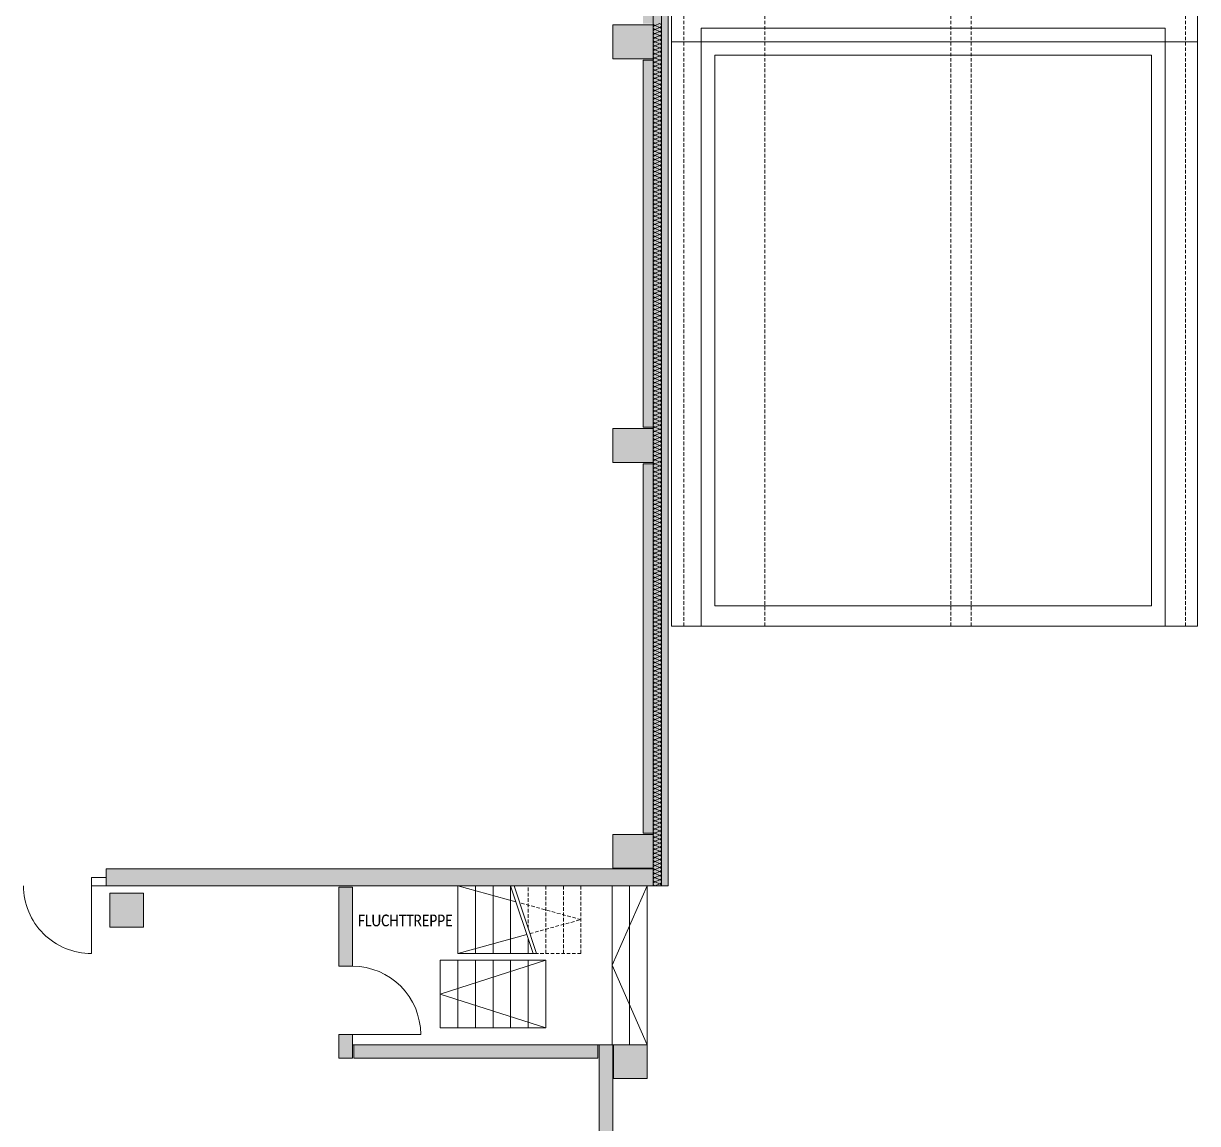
# Model space of a CAD drawing. Header units: inches. Extents: x -139469 to 69789, y -72919 to 35471.
# Drawn here: x 52036 to 69401, y -45984 to -29719 of the extents above; entities that cross this region are included whole.
import ezdxf

# ---------------------------------------------------------------- set-up
doc = ezdxf.new("R2010")
doc.units = ezdxf.units.IN
doc.header["$LTSCALE"] = 525
doc.header["$MEASUREMENT"] = 0
for name, pattern in [('AUSGEZOGEN', [0]), ('VERDECKT', [0.15, 0.1, -0.05]), ('Volllinie', [0])]:
    doc.linetypes.add(name, pattern=pattern)
doc.layers.add('Grundebene', color=7, linetype='Continuous')
doc.styles.add('CALIBRI', font='calibri.ttf', dxfattribs={"height": 0.2})

msp = doc.modelspace()

# ---------------------------------------------------------------- hatches: boundary and pattern name
at = {"layer": 'Grundebene', "true_color": 0x000000, "transparency": 33554687}
for points in [[(61571, 18221), (61571, -42469), (61351, -42469), (61351, -41689), (61351, -36229), (61351, -36209), (61351, -35709), (61351, -35689), (61351, -30259), (61351, -30239), (61351, -29739), (61351, -29719), (61351, -24289), (61351, -24269), (61351, -23769), (61351, -23749), (61351, -18319), (61351, -18299), (61351, -17799), (61351, -17779), (61351, -12349), (61351, -12329), (61351, -11829), (61351, -11809), (61351, -6379), (61351, -6359), (61351, -5859), (61351, -5839), (61351, -409), (61351, -389), (61351, 111), (61351, 131), (61351, 5561), (61351, 5581), (61351, 6081), (61351, 6101), (61351, 11531), (61351, 11551), (61351, 12051), (61351, 12071), (61351, 17601), (61351, 18221)], [(61201, -41689), (61201, -36229), (61351, -36229), (61351, -36209), (60751, -36209), (60751, -35709), (61351, -35709), (61351, -35689), (61201, -35689), (61201, -30259), (61351, -30259), (61351, -30239), (60751, -30239), (60751, -29739), (61351, -29739), (61351, -29719), (61201, -29719), (61201, -24289), (61351, -24289), (61351, -24269), (60751, -24269), (60751, -23769), (61351, -23769), (61351, -23749), (61201, -23749), (61201, -18319), (61351, -18319), (61351, -18299), (60751, -18299), (60751, -17799), (61351, -17799), (61351, -17779), (61201, -17779), (61201, -12349), (61351, -12349), (61351, -12329), (60751, -12329), (60751, -11829), (61351, -11829), (61351, -11809), (61201, -11809), (61201, -6379), (61351, -6379), (61351, -6359), (60751, -6359), (60751, -5859), (61351, -5859), (61351, -5839), (61201, -5839), (61201, -409), (61351, -409), (61351, -389), (60751, -389), (60751, 111), (61351, 111), (61351, 131), (61201, 131), (61201, 5561), (61351, 5561), (61351, 5581), (60751, 5581), (60751, 6081), (61351, 6081), (61351, 6101), (61201, 6101), (61201, 11531), (61351, 11531), (61351, 12071), (61201, 12071), (61201, 17601), (61351, 17601), (61351, 12071), (61351, 11531), (61351, 6101), (61351, 6081), (61351, 5581), (61351, 5561), (61351, 131), (61351, 111), (61351, -389), (61351, -409), (61351, -5839), (61351, -5859), (61351, -6359), (61351, -6379), (61351, -11809), (61351, -11829), (61351, -12329), (61351, -12349), (61351, -17779), (61351, -17799), (61351, -18299), (61351, -18319), (61351, -23749), (61351, -23769), (61351, -24269), (61351, -24289), (61351, -29719), (61351, -29739), (61351, -30239), (61351, -30259), (61351, -35689), (61351, -35709), (61351, -36209), (61351, -36229), (61351, -41689)], [(53261, -42219), (53261, -42469), (58461, -42469), (59291, -42469), (61311, -42469), (61351, -42469), (61351, -42219)]]:
    msp.add_hatch(color=18, dxfattribs=at).paths.add_polyline_path(points, flags=0)
h = msp.add_hatch(color=18, dxfattribs=at)
h.paths.add_polyline_path([(49211, -43079), (48711, -43079), (48711, -42579), (49211, -42579)], flags=0)
h.paths.add_polyline_path([(49261, -42469), (48561, -42469), (48561, -42219), (49261, -42219)], flags=0)
h.paths.add_polyline_path([(48541, -42219), (48541, -42469), (47811, -42469), (47811, -42219)], flags=0)
h.paths.add_polyline_path([(53311, -43079), (53311, -42579), (53811, -42579), (53811, -43079)], flags=0)
h.paths.add_polyline_path([(41811, -42219), (41811, -42469), (36061, -42469), (36061, -42219)], flags=0)
h.paths.add_polyline_path([(41761, -42579), (41761, -43079), (41261, -43079), (41261, -42579)], flags=0)
h.paths.add_polyline_path([(56701, -42489), (56701, -43659), (56901, -43659), (56901, -42489)], flags=0)
h.paths.add_polyline_path([(56901, -44669), (56701, -44669), (56701, -45019), (56901, -45019)], flags=0)
h.paths.add_polyline_path([(56921, -45019), (56921, -44819), (60531, -44819), (60551, -44819), (60751, -44819), (60761, -44819), (61261, -44819), (61261, -45319), (60761, -45319), (60761, -44819), (60751, -44819), (60551, -44819), (60531, -44819), (60531, -45019)], flags=0)
h.paths.add_polyline_path([(60751, -41709), (60751, -42209), (61351, -42209), (61351, -41709)], flags=0)
h.paths.add_polyline_path([(36301, -41509), (36301, -42209), (35801, -42209), (35801, -41509)], flags=0)
h.paths.add_polyline_path([(36041, -42219), (36041, -42469), (32801, -42469), (32801, -42219)], flags=0)
h.paths.add_polyline_path([(26801, -42219), (26801, -42469), (23561, -42469), (23561, -42219)], flags=0)
h.paths.add_polyline_path([(23801, -41509), (23801, -42209), (23301, -42209), (23301, -41509)], flags=0)
h.paths.add_polyline_path([(23541, -42219), (23541, -42469), (20301, -42469), (20301, -42219)], flags=0)
h = msp.add_hatch(color=18, dxfattribs=at)
h.paths.add_polyline_path([(60761, -50669), (61261, -50669), (61261, -50169), (60761, -50169)], flags=0)
h.paths.add_polyline_path([(60751, -44819), (60751, -52689), (60551, -52689), (60551, -44819)], flags=0)
h.paths.add_polyline_path([(60761, -45319), (61261, -45319), (61261, -44819), (60761, -44819)], flags=0)

# ---------------------------------------------------------------- linework, layer by layer
at = {"layer": 'Grundebene', "color": 18, "linetype": 'AUSGEZOGEN', "lineweight": 13, "true_color": 0x000000}
for p, q in [((61351, -42469), (61351, 18221)), ((61471, 18221), (61471, -42469)), ((61571, 18221), (61571, -42469)), ((61621, -38629), (61621, -9109)), ((69401, -38629), (69401, -9109)), ((61351, -29739), (60751, -29739)), ((60751, -29739), (60751, -30239)), ((61351, -30239), (61351, -29739)), ((61381, -29748), (61441, -29719)), ((61441, -29778), (61381, -29749)), ((61381, -29808), (61441, -29779)), ((61441, -29838), (61381, -29809)), ((61381, -29868), (61441, -29839)), ((68921, -29789), (62061, -29789)), ((62061, -29789), (62061, -38629)), ((68921, -38629), (68921, -29789)), ((61441, -29898), (61381, -29869)), ((61381, -29928), (61441, -29899)), ((61441, -29958), (61381, -29929)), ((61381, -29988), (61441, -29959)), ((61441, -30018), (61381, -29989)), ((61381, -30048), (61441, -30019)), ((61621, -29989), (69401, -29989)), ((61441, -30078), (61381, -30049)), ((61381, -30108), (61441, -30079)), ((61441, -30138), (61381, -30109)), ((61381, -30168), (61441, -30139)), ((61441, -30198), (61381, -30169)), ((61381, -30228), (61441, -30199)), ((68721, -30189), (62261, -30189)), ((62261, -30189), (62261, -38329)), ((68721, -38329), (68721, -30189)), ((60751, -30239), (61351, -30239)), ((61201, -35689), (61201, -30259)), ((61201, -30259), (61351, -30259)), ((61351, -30259), (61351, -35689)), ((61441, -30258), (61381, -30229)), ((61381, -30288), (61441, -30259)), ((61441, -30318), (61381, -30289)), ((61381, -30348), (61441, -30319)), ((61441, -30378), (61381, -30349)), ((61381, -30408), (61441, -30379)), ((61441, -30438), (61381, -30409)), ((61381, -30468), (61441, -30439)), ((61441, -30498), (61381, -30469)), ((61381, -30528), (61441, -30499)), ((61441, -30558), (61381, -30529)), ((61381, -30588), (61441, -30559)), ((61441, -30618), (61381, -30589)), ((61381, -30648), (61441, -30619)), ((61441, -30678), (61381, -30649)), ((61381, -30708), (61441, -30679)), ((61441, -30738), (61381, -30709)), ((61381, -30768), (61441, -30739)), ((61441, -30798), (61381, -30769)), ((61381, -30828), (61441, -30799)), ((61441, -30858), (61381, -30829)), ((61381, -30888), (61441, -30859)), ((61441, -30918), (61381, -30889)), ((61381, -30948), (61441, -30919)), ((61441, -30978), (61381, -30949)), ((61381, -31008), (61441, -30979)), ((61441, -31038), (61381, -31009)), ((61381, -31068), (61441, -31039)), ((61441, -31098), (61381, -31069)), ((61381, -31128), (61441, -31099)), ((61441, -31158), (61381, -31129)), ((61381, -31188), (61441, -31159)), ((61441, -31218), (61381, -31189)), ((61381, -31248), (61441, -31219)), ((61441, -31278), (61381, -31249)), ((61381, -31308), (61441, -31279)), ((61441, -31338), (61381, -31309)), ((61381, -31368), (61441, -31339)), ((61441, -31398), (61381, -31369)), ((61381, -31428), (61441, -31399)), ((61441, -31458), (61381, -31429)), ((61381, -31488), (61441, -31459)), ((61441, -31518), (61381, -31489)), ((61381, -31548), (61441, -31519)), ((61441, -31578), (61381, -31549)), ((61381, -31608), (61441, -31579)), ((61441, -31638), (61381, -31609)), ((61381, -31668), (61441, -31639)), ((61441, -31698), (61381, -31669)), ((61381, -31728), (61441, -31699)), ((61441, -31758), (61381, -31729)), ((61381, -31788), (61441, -31759)), ((61441, -31818), (61381, -31789)), ((61381, -31848), (61441, -31819)), ((61441, -31878), (61381, -31849)), ((61381, -31908), (61441, -31879)), ((61441, -31938), (61381, -31909)), ((61381, -31968), (61441, -31939)), ((61441, -31998), (61381, -31969)), ((61381, -32028), (61441, -31999)), ((61441, -32058), (61381, -32029)), ((61381, -32088), (61441, -32059)), ((61441, -32118), (61381, -32089)), ((61381, -32148), (61441, -32119)), ((61441, -32178), (61381, -32149)), ((61381, -32208), (61441, -32179)), ((61441, -32238), (61381, -32209)), ((61381, -32268), (61441, -32239)), ((61441, -32298), (61381, -32269)), ((61381, -32328), (61441, -32299)), ((61441, -32358), (61381, -32329)), ((61381, -32388), (61441, -32359)), ((61441, -32418), (61381, -32389)), ((61381, -32448), (61441, -32419)), ((61441, -32478), (61381, -32449)), ((61381, -32508), (61441, -32479)), ((61441, -32538), (61381, -32509)), ((61381, -32568), (61441, -32539)), ((61441, -32598), (61381, -32569)), ((61381, -32628), (61441, -32599)), ((61441, -32658), (61381, -32629)), ((61381, -32688), (61441, -32659)), ((61441, -32718), (61381, -32689)), ((61381, -32748), (61441, -32719)), ((61441, -32778), (61381, -32749)), ((61381, -32808), (61441, -32779)), ((61441, -32838), (61381, -32809)), ((61381, -32868), (61441, -32839)), ((61441, -32898), (61381, -32869)), ((61381, -32928), (61441, -32899)), ((61441, -32958), (61381, -32929)), ((61381, -32988), (61441, -32959)), ((61441, -33018), (61381, -32989)), ((61381, -33048), (61441, -33019)), ((61441, -33078), (61381, -33049)), ((61381, -33108), (61441, -33079)), ((61441, -33138), (61381, -33109)), ((61381, -33168), (61441, -33139)), ((61441, -33198), (61381, -33169)), ((61381, -33228), (61441, -33199)), ((61441, -33258), (61381, -33229)), ((61381, -33288), (61441, -33259)), ((61441, -33318), (61381, -33289)), ((61381, -33348), (61441, -33319)), ((61441, -33378), (61381, -33349)), ((61381, -33408), (61441, -33379)), ((61441, -33438), (61381, -33409)), ((61381, -33468), (61441, -33439)), ((61441, -33498), (61381, -33469)), ((61381, -33528), (61441, -33499)), ((61441, -33558), (61381, -33529)), ((61381, -33588), (61441, -33559)), ((61441, -33618), (61381, -33589)), ((61381, -33648), (61441, -33619)), ((61441, -33678), (61381, -33649)), ((61381, -33708), (61441, -33679)), ((61441, -33738), (61381, -33709)), ((61381, -33768), (61441, -33739)), ((61441, -33798), (61381, -33769)), ((61381, -33828), (61441, -33799)), ((61441, -33858), (61381, -33829)), ((61381, -33888), (61441, -33859)), ((61441, -33918), (61381, -33889)), ((61381, -33948), (61441, -33919)), ((61441, -33978), (61381, -33949)), ((61381, -34008), (61441, -33979)), ((61441, -34038), (61381, -34009)), ((61381, -34068), (61441, -34039)), ((61441, -34098), (61381, -34069)), ((61381, -34128), (61441, -34099)), ((61441, -34158), (61381, -34129)), ((61381, -34188), (61441, -34159)), ((61441, -34218), (61381, -34189)), ((61381, -34248), (61441, -34219)), ((61441, -34278), (61381, -34249)), ((61381, -34308), (61441, -34279)), ((61441, -34338), (61381, -34309)), ((61381, -34368), (61441, -34339)), ((61441, -34398), (61381, -34369)), ((61381, -34428), (61441, -34399)), ((61441, -34458), (61381, -34429)), ((61381, -34488), (61441, -34459)), ((61441, -34518), (61381, -34489)), ((61381, -34548), (61441, -34519)), ((61441, -34578), (61381, -34549)), ((61381, -34608), (61441, -34579)), ((61441, -34638), (61381, -34609)), ((61381, -34668), (61441, -34639)), ((61441, -34698), (61381, -34669)), ((61381, -34728), (61441, -34699)), ((61441, -34758), (61381, -34729)), ((61381, -34788), (61441, -34759)), ((61441, -34818), (61381, -34789)), ((61381, -34848), (61441, -34819)), ((61441, -34878), (61381, -34849)), ((61381, -34908), (61441, -34879)), ((61441, -34938), (61381, -34909)), ((61381, -34968), (61441, -34939)), ((61441, -34998), (61381, -34969)), ((61381, -35028), (61441, -34999)), ((61441, -35058), (61381, -35029)), ((61381, -35088), (61441, -35059)), ((61441, -35118), (61381, -35089)), ((61381, -35148), (61441, -35119)), ((61441, -35178), (61381, -35149)), ((61381, -35208), (61441, -35179)), ((61441, -35238), (61381, -35209)), ((61381, -35268), (61441, -35239)), ((61441, -35298), (61381, -35269)), ((61381, -35328), (61441, -35299)), ((61441, -35358), (61381, -35329)), ((61381, -35388), (61441, -35359)), ((61441, -35418), (61381, -35389)), ((61381, -35448), (61441, -35419)), ((61441, -35478), (61381, -35449)), ((61381, -35508), (61441, -35479)), ((61441, -35538), (61381, -35509)), ((61381, -35568), (61441, -35539)), ((61441, -35598), (61381, -35569)), ((61351, -35709), (60751, -35709)), ((60751, -35709), (60751, -36209)), ((61351, -35689), (61201, -35689)), ((61351, -36209), (61351, -35709)), ((61381, -35628), (61441, -35599)), ((61441, -35658), (61381, -35629)), ((61381, -35688), (61441, -35659)), ((61441, -35718), (61381, -35689)), ((61381, -35748), (61441, -35719)), ((61441, -35778), (61381, -35749)), ((61381, -35808), (61441, -35779)), ((61441, -35838), (61381, -35809)), ((61381, -35868), (61441, -35839)), ((61441, -35898), (61381, -35869)), ((61381, -35928), (61441, -35899)), ((61441, -35958), (61381, -35929)), ((61381, -35988), (61441, -35959)), ((61441, -36018), (61381, -35989)), ((61381, -36048), (61441, -36019)), ((61441, -36078), (61381, -36049)), ((61381, -36108), (61441, -36079)), ((61441, -36138), (61381, -36109)), ((60751, -36209), (61351, -36209)), ((61201, -41689), (61201, -36229)), ((61201, -36229), (61351, -36229)), ((61351, -36229), (61351, -41689)), ((61381, -36168), (61441, -36139)), ((61441, -36198), (61381, -36169)), ((61381, -36228), (61441, -36199)), ((61441, -36258), (61381, -36229)), ((61381, -36288), (61441, -36259)), ((61441, -36318), (61381, -36289)), ((61381, -36348), (61441, -36319)), ((61441, -36378), (61381, -36349)), ((61381, -36408), (61441, -36379)), ((61441, -36438), (61381, -36409)), ((61381, -36468), (61441, -36439)), ((61441, -36498), (61381, -36469)), ((61381, -36528), (61441, -36499)), ((61441, -36558), (61381, -36529)), ((61381, -36588), (61441, -36559)), ((61441, -36618), (61381, -36589)), ((61381, -36648), (61441, -36619)), ((61441, -36678), (61381, -36649)), ((61381, -36708), (61441, -36679)), ((61441, -36738), (61381, -36709)), ((61381, -36768), (61441, -36739)), ((61441, -36798), (61381, -36769)), ((61381, -36828), (61441, -36799)), ((61441, -36858), (61381, -36829)), ((61381, -36888), (61441, -36859)), ((61441, -36918), (61381, -36889)), ((61381, -36948), (61441, -36919)), ((61441, -36978), (61381, -36949)), ((61381, -37008), (61441, -36979)), ((61441, -37038), (61381, -37009)), ((61381, -37068), (61441, -37039)), ((61441, -37098), (61381, -37069)), ((61381, -37128), (61441, -37099)), ((61441, -37158), (61381, -37129)), ((61381, -37188), (61441, -37159)), ((61441, -37218), (61381, -37189)), ((61381, -37248), (61441, -37219)), ((61441, -37278), (61381, -37249)), ((61381, -37308), (61441, -37279)), ((61441, -37338), (61381, -37309)), ((61381, -37368), (61441, -37339)), ((61441, -37398), (61381, -37369)), ((61381, -37428), (61441, -37399)), ((61441, -37458), (61381, -37429)), ((61381, -37488), (61441, -37459)), ((61441, -37518), (61381, -37489)), ((61381, -37548), (61441, -37519)), ((61441, -37578), (61381, -37549)), ((61381, -37608), (61441, -37579)), ((61441, -37638), (61381, -37609)), ((61381, -37668), (61441, -37639)), ((61441, -37698), (61381, -37669)), ((61381, -37728), (61441, -37699)), ((61441, -37758), (61381, -37729)), ((61381, -37788), (61441, -37759)), ((61441, -37818), (61381, -37789)), ((61381, -37848), (61441, -37819)), ((61441, -37878), (61381, -37849)), ((61381, -37908), (61441, -37879)), ((61441, -37938), (61381, -37909)), ((61381, -37968), (61441, -37939)), ((61441, -37998), (61381, -37969)), ((61381, -38028), (61441, -37999)), ((61441, -38058), (61381, -38029)), ((61381, -38088), (61441, -38059)), ((61441, -38118), (61381, -38089)), ((61381, -38148), (61441, -38119)), ((61441, -38178), (61381, -38149)), ((61381, -38208), (61441, -38179)), ((61441, -38238), (61381, -38209)), ((61381, -38268), (61441, -38239)), ((61441, -38298), (61381, -38269)), ((61381, -38328), (61441, -38299)), ((61441, -38358), (61381, -38329)), ((61381, -38388), (61441, -38359)), ((62261, -38329), (68721, -38329)), ((61441, -38418), (61381, -38389)), ((61381, -38448), (61441, -38419)), ((61441, -38478), (61381, -38449)), ((61381, -38508), (61441, -38479)), ((61441, -38538), (61381, -38509)), ((61381, -38568), (61441, -38539)), ((61441, -38598), (61381, -38569)), ((61381, -38628), (61441, -38599)), ((61441, -38658), (61381, -38629)), ((61381, -38688), (61441, -38659)), ((61441, -38718), (61381, -38689)), ((61381, -38748), (61441, -38719)), ((69401, -38629), (61621, -38629)), ((62061, -38629), (68921, -38629)), ((61441, -38778), (61381, -38749)), ((61381, -38808), (61441, -38779)), ((61441, -38838), (61381, -38809)), ((61381, -38868), (61441, -38839)), ((61441, -38898), (61381, -38869)), ((61381, -38928), (61441, -38899)), ((61441, -38958), (61381, -38929)), ((61381, -38988), (61441, -38959)), ((61441, -39018), (61381, -38989)), ((61381, -39048), (61441, -39019)), ((61441, -39078), (61381, -39049)), ((61381, -39108), (61441, -39079)), ((61441, -39138), (61381, -39109)), ((61381, -39168), (61441, -39139)), ((61441, -39198), (61381, -39169)), ((61381, -39228), (61441, -39199)), ((61441, -39258), (61381, -39229)), ((61381, -39288), (61441, -39259)), ((61441, -39318), (61381, -39289)), ((61381, -39348), (61441, -39319)), ((61441, -39378), (61381, -39349)), ((61381, -39408), (61441, -39379)), ((61441, -39438), (61381, -39409)), ((61381, -39468), (61441, -39439)), ((61441, -39498), (61381, -39469)), ((61381, -39528), (61441, -39499)), ((61441, -39558), (61381, -39529)), ((61381, -39588), (61441, -39559)), ((61441, -39618), (61381, -39589)), ((61381, -39648), (61441, -39619)), ((61441, -39678), (61381, -39649)), ((61381, -39708), (61441, -39679)), ((61441, -39738), (61381, -39709)), ((61381, -39768), (61441, -39739)), ((61441, -39798), (61381, -39769)), ((61381, -39828), (61441, -39799)), ((61441, -39858), (61381, -39829)), ((61381, -39888), (61441, -39859)), ((61441, -39918), (61381, -39889)), ((61381, -39948), (61441, -39919)), ((61441, -39978), (61381, -39949)), ((61381, -40008), (61441, -39979)), ((61441, -40038), (61381, -40009)), ((61381, -40068), (61441, -40039)), ((61441, -40098), (61381, -40069)), ((61381, -40128), (61441, -40099)), ((61441, -40158), (61381, -40129)), ((61381, -40188), (61441, -40159)), ((61441, -40218), (61381, -40189)), ((61381, -40248), (61441, -40219)), ((61441, -40278), (61381, -40249)), ((61381, -40308), (61441, -40279)), ((61441, -40338), (61381, -40309)), ((61381, -40368), (61441, -40339)), ((61441, -40398), (61381, -40369)), ((61381, -40428), (61441, -40399)), ((61441, -40458), (61381, -40429)), ((61381, -40488), (61441, -40459)), ((61441, -40518), (61381, -40489)), ((61381, -40548), (61441, -40519)), ((61441, -40578), (61381, -40549)), ((61381, -40608), (61441, -40579)), ((61441, -40638), (61381, -40609)), ((61381, -40668), (61441, -40639)), ((61441, -40698), (61381, -40669)), ((61381, -40728), (61441, -40699)), ((61441, -40758), (61381, -40729)), ((61381, -40788), (61441, -40759)), ((61441, -40818), (61381, -40789)), ((61381, -40848), (61441, -40819)), ((61441, -40878), (61381, -40849)), ((61381, -40908), (61441, -40879)), ((61441, -40938), (61381, -40909)), ((61381, -40968), (61441, -40939)), ((61441, -40998), (61381, -40969)), ((61381, -41028), (61441, -40999)), ((61441, -41058), (61381, -41029)), ((61381, -41088), (61441, -41059)), ((61441, -41118), (61381, -41089)), ((61381, -41148), (61441, -41119)), ((61441, -41178), (61381, -41149)), ((61381, -41208), (61441, -41179)), ((61441, -41238), (61381, -41209)), ((61381, -41268), (61441, -41239)), ((61441, -41298), (61381, -41269)), ((61381, -41328), (61441, -41299)), ((61441, -41358), (61381, -41329)), ((61381, -41388), (61441, -41359)), ((61441, -41418), (61381, -41389)), ((61381, -41448), (61441, -41419)), ((61441, -41478), (61381, -41449)), ((61381, -41508), (61441, -41479)), ((61441, -41538), (61381, -41509)), ((61381, -41568), (61441, -41539)), ((61441, -41598), (61381, -41569)), ((61381, -41628), (61441, -41599)), ((61441, -41658), (61381, -41629)), ((61381, -41688), (61441, -41659)), ((61351, -41709), (60751, -41709)), ((60751, -41709), (60751, -42209)), ((61351, -41689), (61201, -41689)), ((61351, -42209), (61351, -41709)), ((61441, -41718), (61381, -41689)), ((61381, -41748), (61441, -41719)), ((61441, -41778), (61381, -41749)), ((61381, -41808), (61441, -41779)), ((61441, -41838), (61381, -41809)), ((61381, -41868), (61441, -41839)), ((61441, -41898), (61381, -41869)), ((61381, -41928), (61441, -41899)), ((61441, -41958), (61381, -41929)), ((61381, -41988), (61441, -41959)), ((61441, -42018), (61381, -41989)), ((61381, -42048), (61441, -42019)), ((61441, -42078), (61381, -42049)), ((61381, -42108), (61441, -42079)), ((61441, -42138), (61381, -42109)), ((61381, -42168), (61441, -42139)), ((61441, -42198), (61381, -42169)), ((53040, -42344), (53261, -42344)), ((53261, -42219), (53261, -42469)), ((53261, -42219), (61351, -42219)), ((60751, -42209), (61351, -42209)), ((61351, -42219), (61351, -42469)), ((61381, -42228), (61441, -42199)), ((61441, -42258), (61381, -42229)), ((61381, -42288), (61441, -42259)), ((61441, -42318), (61381, -42289)), ((61381, -42348), (61441, -42319)), ((61441, -42378), (61381, -42349)), ((53040, -42469), (53261, -42469)), ((53040, -42469), (53040, -43469)), ((61351, -42469), (53261, -42469)), ((56901, -42489), (56701, -42489)), ((56701, -42489), (56701, -43659)), ((56901, -42489), (56901, -43659)), ((58461, -43469), (58461, -42469)), ((59319, -42704), (58461, -42469)), ((59291, -42469), (58461, -42469)), ((58721, -43469), (58721, -42469)), ((58981, -43469), (58981, -42469)), ((59241, -42469), (59573, -43469)), ((59241, -43469), (59241, -42469)), ((59291, -42469), (59623, -43469)), ((60741, -44819), (60741, -42469)), ((60741, -43644), (61261, -42469)), ((61001, -44819), (61001, -42469)), ((61261, -44819), (61261, -42469)), ((61571, -42469), (61351, -42469)), ((61381, -42408), (61441, -42379)), ((61441, -42438), (61381, -42409)), ((61381, -42468), (61441, -42439)), ((53311, -43079), (53311, -42579)), ((53311, -42579), (53811, -42579)), ((53811, -42579), (53811, -43079)), ((53811, -43079), (53311, -43079)), ((58461, -43469), (59480, -43188)), ((59501, -43469), (59501, -43250)), ((58201, -44569), (58201, -43569)), ((59761, -43569), (58201, -43569)), ((58201, -44069), (59761, -43569)), ((59623, -43469), (58461, -43469)), ((58461, -44569), (58461, -43569)), ((58721, -44569), (58721, -43569)), ((58981, -44569), (58981, -43569)), ((59241, -44569), (59241, -43569)), ((59501, -44569), (59501, -43569)), ((59761, -44569), (59761, -43569)), ((56901, -43659), (56701, -43659)), ((60741, -43644), (61261, -44819)), ((59761, -44569), (58201, -44069)), ((59761, -44569), (58201, -44569)), ((56901, -44669), (56701, -44669)), ((56701, -44669), (56701, -45019)), ((56901, -44669), (56901, -45019)), ((56901, -44669), (57911, -44669)), ((56921, -45019), (56921, -44819)), ((56921, -44819), (60531, -44819)), ((60531, -44819), (60531, -45019)), ((60551, -44819), (60751, -44819)), ((60551, -52689), (60551, -44819)), ((60751, -44819), (60751, -52689)), ((61261, -44819), (60761, -44819)), ((60761, -44819), (60761, -45319)), ((61261, -45319), (61261, -44819)), ((56901, -45019), (56701, -45019)), ((60531, -45019), (56921, -45019)), ((60761, -45319), (61261, -45319))]:
    msp.add_line(p, q, dxfattribs=at)
at = {"layer": 'Grundebene', "color": 18, "linetype": 'VERDECKT', "lineweight": 13, "true_color": 0x000000}
for p, q in [((61801, -38629), (61801, -9109)), ((63001, -38629), (63001, -9109)), ((65751, -38629), (65751, -9109)), ((66051, -38629), (66051, -9109)), ((69221, -38629), (69221, -9109)), ((61311, -42469), (59291, -42469)), ((59501, -43100), (59501, -42469)), ((59761, -43469), (59761, -42469)), ((60021, -43469), (60021, -42469)), ((60281, -43469), (60281, -42469)), ((60281, -42969), (59374, -42720)), ((59526, -43176), (60281, -42969)), ((60281, -43469), (59623, -43469)), ((59761, -44569), (58201, -44569)), ((61261, -44819), (56911, -44819))]:
    msp.add_line(p, q, dxfattribs=at)
at = {"layer": 'Grundebene', "color": 18, "linetype": 'Volllinie', "lineweight": 9, "true_color": 0x000000}
msp.add_line((53040, -42469), (53040, -42344), dxfattribs=at)
at = {"layer": 'Grundebene', "color": 18, "linetype": 'AUSGEZOGEN', "lineweight": 13, "true_color": 0x000000}
for centre, radius, start, end in [((61381, -29719), 29.4, 180, 270), ((61381, -29779), 29.4, 90, 180), ((61381, -29779), 29.4, 180, 270), ((61381, -29839), 29.4, 90, 180), ((61381, -29839), 29.4, 180, 270), ((61441, -29749), 29.4, 270, 90), ((61441, -29809), 29.4, 270, 90), ((61441, -29869), 29.4, 270, 90), ((61381, -29899), 29.4, 90, 180), ((61381, -29899), 29.4, 180, 270), ((61381, -29959), 29.4, 90, 180), ((61381, -29959), 29.4, 180, 270), ((61381, -30019), 29.4, 90, 180), ((61381, -30019), 29.4, 180, 270), ((61441, -29929), 29.4, 270, 90), ((61441, -29989), 29.4, 270, 90), ((61441, -30049), 29.4, 270, 90), ((61381, -30079), 29.4, 90, 180), ((61381, -30079), 29.4, 180, 270), ((61381, -30139), 29.4, 90, 180), ((61381, -30139), 29.4, 180, 270), ((61381, -30199), 29.4, 90, 180), ((61381, -30199), 29.4, 180, 270), ((61441, -30109), 29.4, 270, 90), ((61441, -30169), 29.4, 270, 90), ((61441, -30229), 29.4, 270, 90), ((61381, -30259), 29.4, 90, 180), ((61381, -30259), 29.4, 180, 270), ((61381, -30319), 29.4, 90, 180), ((61381, -30319), 29.4, 180, 270), ((61381, -30379), 29.4, 90, 180), ((61381, -30379), 29.4, 180, 270), ((61441, -30289), 29.4, 270, 90), ((61441, -30349), 29.4, 270, 90), ((61441, -30409), 29.4, 270, 90), ((61381, -30439), 29.4, 90, 180), ((61381, -30439), 29.4, 180, 270), ((61381, -30499), 29.4, 90, 180), ((61381, -30499), 29.4, 180, 270), ((61381, -30559), 29.4, 90, 180), ((61381, -30559), 29.4, 180, 270), ((61441, -30469), 29.4, 270, 90), ((61441, -30529), 29.4, 270, 90), ((61441, -30589), 29.4, 270, 90), ((61381, -30619), 29.4, 90, 180), ((61381, -30619), 29.4, 180, 270), ((61381, -30679), 29.4, 90, 180), ((61381, -30679), 29.4, 180, 270), ((61381, -30739), 29.4, 90, 180), ((61441, -30649), 29.4, 270, 90), ((61441, -30709), 29.4, 270, 90), ((61381, -30739), 29.4, 180, 270), ((61381, -30799), 29.4, 90, 180), ((61381, -30799), 29.4, 180, 270), ((61381, -30859), 29.4, 90, 180), ((61381, -30859), 29.4, 180, 270), ((61381, -30919), 29.4, 90, 180), ((61441, -30769), 29.4, 270, 90), ((61441, -30829), 29.4, 270, 90), ((61441, -30889), 29.4, 270, 90), ((61381, -30919), 29.4, 180, 270), ((61381, -30979), 29.4, 90, 180), ((61381, -30979), 29.4, 180, 270), ((61381, -31039), 29.4, 90, 180), ((61381, -31039), 29.4, 180, 270), ((61381, -31099), 29.4, 90, 180), ((61441, -30949), 29.4, 270, 90), ((61441, -31009), 29.4, 270, 90), ((61441, -31069), 29.4, 270, 90), ((61381, -31099), 29.4, 180, 270), ((61381, -31159), 29.4, 90, 180), ((61381, -31159), 29.4, 180, 270), ((61381, -31219), 29.4, 90, 180), ((61381, -31219), 29.4, 180, 270), ((61381, -31279), 29.4, 90, 180), ((61441, -31129), 29.4, 270, 90), ((61441, -31189), 29.4, 270, 90), ((61441, -31249), 29.4, 270, 90), ((61381, -31279), 29.4, 180, 270), ((61381, -31339), 29.4, 90, 180), ((61381, -31339), 29.4, 180, 270), ((61381, -31399), 29.4, 90, 180), ((61381, -31399), 29.4, 180, 270), ((61381, -31459), 29.4, 90, 180), ((61441, -31309), 29.4, 270, 90), ((61441, -31369), 29.4, 270, 90), ((61441, -31429), 29.4, 270, 90), ((61381, -31459), 29.4, 180, 270), ((61381, -31519), 29.4, 90, 180), ((61381, -31519), 29.4, 180, 270), ((61381, -31579), 29.4, 90, 180), ((61381, -31579), 29.4, 180, 270), ((61441, -31489), 29.4, 270, 90), ((61441, -31549), 29.4, 270, 90), ((61441, -31609), 29.4, 270, 90), ((61381, -31639), 29.4, 90, 180), ((61381, -31639), 29.4, 180, 270), ((61381, -31699), 29.4, 90, 180), ((61381, -31699), 29.4, 180, 270), ((61381, -31759), 29.4, 90, 180), ((61381, -31759), 29.4, 180, 270), ((61441, -31669), 29.4, 270, 90), ((61441, -31729), 29.4, 270, 90), ((61441, -31789), 29.4, 270, 90), ((61381, -31819), 29.4, 90, 180), ((61381, -31819), 29.4, 180, 270), ((61381, -31879), 29.4, 90, 180), ((61381, -31879), 29.4, 180, 270), ((61381, -31939), 29.4, 90, 180), ((61381, -31939), 29.4, 180, 270), ((61441, -31849), 29.4, 270, 90), ((61441, -31909), 29.4, 270, 90), ((61441, -31969), 29.4, 270, 90), ((61381, -31999), 29.4, 90, 180), ((61381, -31999), 29.4, 180, 270), ((61381, -32059), 29.4, 90, 180), ((61381, -32059), 29.4, 180, 270), ((61381, -32119), 29.4, 90, 180), ((61381, -32119), 29.4, 180, 270), ((61441, -32029), 29.4, 270, 90), ((61441, -32089), 29.4, 270, 90), ((61441, -32149), 29.4, 270, 90), ((61381, -32179), 29.4, 90, 180), ((61381, -32179), 29.4, 180, 270), ((61381, -32239), 29.4, 90, 180), ((61381, -32239), 29.4, 180, 270), ((61381, -32299), 29.4, 90, 180), ((61381, -32299), 29.4, 180, 270), ((61441, -32209), 29.4, 270, 90), ((61441, -32269), 29.4, 270, 90), ((61381, -32359), 29.4, 90, 180), ((61381, -32359), 29.4, 180, 270), ((61381, -32419), 29.4, 90, 180), ((61381, -32419), 29.4, 180, 270), ((61381, -32479), 29.4, 90, 180), ((61441, -32329), 29.4, 270, 90), ((61441, -32389), 29.4, 270, 90), ((61441, -32449), 29.4, 270, 90), ((61381, -32479), 29.4, 180, 270), ((61381, -32539), 29.4, 90, 180), ((61381, -32539), 29.4, 180, 270), ((61381, -32599), 29.4, 90, 180), ((61381, -32599), 29.4, 180, 270), ((61381, -32659), 29.4, 90, 180), ((61441, -32509), 29.4, 270, 90), ((61441, -32569), 29.4, 270, 90), ((61441, -32629), 29.4, 270, 90), ((61381, -32659), 29.4, 180, 270), ((61381, -32719), 29.4, 90, 180), ((61381, -32719), 29.4, 180, 270), ((61381, -32779), 29.4, 90, 180), ((61381, -32779), 29.4, 180, 270), ((61381, -32839), 29.4, 90, 180), ((61441, -32689), 29.4, 270, 90), ((61441, -32749), 29.4, 270, 90), ((61441, -32809), 29.4, 270, 90), ((61381, -32839), 29.4, 180, 270), ((61381, -32899), 29.4, 90, 180), ((61381, -32899), 29.4, 180, 270), ((61381, -32959), 29.4, 90, 180), ((61381, -32959), 29.4, 180, 270), ((61381, -33019), 29.4, 90, 180), ((61441, -32869), 29.4, 270, 90), ((61441, -32929), 29.4, 270, 90), ((61441, -32989), 29.4, 270, 90), ((61381, -33019), 29.4, 180, 270), ((61381, -33079), 29.4, 90, 180), ((61381, -33079), 29.4, 180, 270), ((61381, -33139), 29.4, 90, 180), ((61381, -33139), 29.4, 180, 270), ((61441, -33049), 29.4, 270, 90), ((61441, -33109), 29.4, 270, 90), ((61441, -33169), 29.4, 270, 90), ((61381, -33199), 29.4, 90, 180), ((61381, -33199), 29.4, 180, 270), ((61381, -33259), 29.4, 90, 180), ((61381, -33259), 29.4, 180, 270), ((61381, -33319), 29.4, 90, 180), ((61381, -33319), 29.4, 180, 270), ((61441, -33229), 29.4, 270, 90), ((61441, -33289), 29.4, 270, 90), ((61441, -33349), 29.4, 270, 90), ((61381, -33379), 29.4, 90, 180), ((61381, -33379), 29.4, 180, 270), ((61381, -33439), 29.4, 90, 180), ((61381, -33439), 29.4, 180, 270), ((61381, -33499), 29.4, 90, 180), ((61381, -33499), 29.4, 180, 270), ((61441, -33409), 29.4, 270, 90), ((61441, -33469), 29.4, 270, 90), ((61441, -33529), 29.4, 270, 90), ((61381, -33559), 29.4, 90, 180), ((61381, -33559), 29.4, 180, 270), ((61381, -33619), 29.4, 90, 180), ((61381, -33619), 29.4, 180, 270), ((61381, -33679), 29.4, 90, 180), ((61381, -33679), 29.4, 180, 270), ((61441, -33589), 29.4, 270, 90), ((61441, -33649), 29.4, 270, 90), ((61441, -33709), 29.4, 270, 90), ((61381, -33739), 29.4, 90, 180), ((61381, -33739), 29.4, 180, 270), ((61381, -33799), 29.4, 90, 180), ((61381, -33799), 29.4, 180, 270), ((61381, -33859), 29.4, 90, 180), ((61381, -33859), 29.4, 180, 270), ((61441, -33769), 29.4, 270, 90), ((61441, -33829), 29.4, 270, 90), ((61441, -33889), 29.4, 270, 90), ((61381, -33919), 29.4, 90, 180), ((61381, -33919), 29.4, 180, 270), ((61381, -33979), 29.4, 90, 180), ((61381, -33979), 29.4, 180, 270), ((61381, -34039), 29.4, 90, 180), ((61441, -33949), 29.4, 270, 90), ((61441, -34009), 29.4, 270, 90), ((61381, -34039), 29.4, 180, 270), ((61381, -34099), 29.4, 90, 180), ((61381, -34099), 29.4, 180, 270), ((61381, -34159), 29.4, 90, 180), ((61381, -34159), 29.4, 180, 270), ((61381, -34219), 29.4, 90, 180), ((61441, -34069), 29.4, 270, 90), ((61441, -34129), 29.4, 270, 90), ((61441, -34189), 29.4, 270, 90), ((61381, -34219), 29.4, 180, 270), ((61381, -34279), 29.4, 90, 180), ((61381, -34279), 29.4, 180, 270), ((61381, -34339), 29.4, 90, 180), ((61381, -34339), 29.4, 180, 270), ((61381, -34399), 29.4, 90, 180), ((61441, -34249), 29.4, 270, 90), ((61441, -34309), 29.4, 270, 90), ((61441, -34369), 29.4, 270, 90), ((61381, -34399), 29.4, 180, 270), ((61381, -34459), 29.4, 90, 180), ((61381, -34459), 29.4, 180, 270), ((61381, -34519), 29.4, 90, 180), ((61381, -34519), 29.4, 180, 270), ((61381, -34579), 29.4, 90, 180), ((61441, -34429), 29.4, 270, 90), ((61441, -34489), 29.4, 270, 90), ((61441, -34549), 29.4, 270, 90), ((61381, -34579), 29.4, 180, 270), ((61381, -34639), 29.4, 90, 180), ((61381, -34639), 29.4, 180, 270), ((61381, -34699), 29.4, 90, 180), ((61381, -34699), 29.4, 180, 270), ((61381, -34759), 29.4, 90, 180), ((61441, -34609), 29.4, 270, 90), ((61441, -34669), 29.4, 270, 90), ((61441, -34729), 29.4, 270, 90), ((61381, -34759), 29.4, 180, 270), ((61381, -34819), 29.4, 90, 180), ((61381, -34819), 29.4, 180, 270), ((61381, -34879), 29.4, 90, 180), ((61381, -34879), 29.4, 180, 270), ((61441, -34789), 29.4, 270, 90), ((61441, -34849), 29.4, 270, 90), ((61441, -34909), 29.4, 270, 90), ((61381, -34939), 29.4, 90, 180), ((61381, -34939), 29.4, 180, 270), ((61381, -34999), 29.4, 90, 180), ((61381, -34999), 29.4, 180, 270), ((61381, -35059), 29.4, 90, 180), ((61381, -35059), 29.4, 180, 270), ((61441, -34969), 29.4, 270, 90), ((61441, -35029), 29.4, 270, 90), ((61441, -35089), 29.4, 270, 90), ((61381, -35119), 29.4, 90, 180), ((61381, -35119), 29.4, 180, 270), ((61381, -35179), 29.4, 90, 180), ((61381, -35179), 29.4, 180, 270), ((61381, -35239), 29.4, 90, 180), ((61381, -35239), 29.4, 180, 270), ((61441, -35149), 29.4, 270, 90), ((61441, -35209), 29.4, 270, 90), ((61441, -35269), 29.4, 270, 90), ((61381, -35299), 29.4, 90, 180), ((61381, -35299), 29.4, 180, 270), ((61381, -35359), 29.4, 90, 180), ((61381, -35359), 29.4, 180, 270), ((61381, -35419), 29.4, 90, 180), ((61381, -35419), 29.4, 180, 270), ((61441, -35329), 29.4, 270, 90), ((61441, -35389), 29.4, 270, 90), ((61441, -35449), 29.4, 270, 90), ((61381, -35479), 29.4, 90, 180), ((61381, -35479), 29.4, 180, 270), ((61381, -35539), 29.4, 90, 180), ((61381, -35539), 29.4, 180, 270), ((61381, -35599), 29.4, 90, 180), ((61441, -35509), 29.4, 270, 90), ((61441, -35569), 29.4, 270, 90), ((61381, -35599), 29.4, 180, 270), ((61381, -35659), 29.4, 90, 180), ((61381, -35659), 29.4, 180, 270), ((61381, -35719), 29.4, 90, 180), ((61381, -35719), 29.4, 180, 270), ((61381, -35779), 29.4, 90, 180), ((61441, -35629), 29.4, 270, 90), ((61441, -35689), 29.4, 270, 90), ((61441, -35749), 29.4, 270, 90), ((61381, -35779), 29.4, 180, 270), ((61381, -35839), 29.4, 90, 180), ((61381, -35839), 29.4, 180, 270), ((61381, -35899), 29.4, 90, 180), ((61381, -35899), 29.4, 180, 270), ((61381, -35959), 29.4, 90, 180), ((61441, -35809), 29.4, 270, 90), ((61441, -35869), 29.4, 270, 90), ((61441, -35929), 29.4, 270, 90), ((61381, -35959), 29.4, 180, 270), ((61381, -36019), 29.4, 90, 180), ((61381, -36019), 29.4, 180, 270), ((61381, -36079), 29.4, 90, 180), ((61381, -36079), 29.4, 180, 270), ((61381, -36139), 29.4, 90, 180), ((61441, -35989), 29.4, 270, 90), ((61441, -36049), 29.4, 270, 90), ((61441, -36109), 29.4, 270, 90), ((61381, -36139), 29.4, 180, 270), ((61381, -36199), 29.4, 90, 180), ((61381, -36199), 29.4, 180, 270), ((61381, -36259), 29.4, 90, 180), ((61381, -36259), 29.4, 180, 270), ((61381, -36319), 29.4, 90, 180), ((61441, -36169), 29.4, 270, 90), ((61441, -36229), 29.4, 270, 90), ((61441, -36289), 29.4, 270, 90), ((61381, -36319), 29.4, 180, 270), ((61381, -36379), 29.4, 90, 180), ((61381, -36379), 29.4, 180, 270), ((61381, -36439), 29.4, 90, 180), ((61381, -36439), 29.4, 180, 270), ((61441, -36349), 29.4, 270, 90), ((61441, -36409), 29.4, 270, 90), ((61441, -36469), 29.4, 270, 90), ((61381, -36499), 29.4, 90, 180), ((61381, -36499), 29.4, 180, 270), ((61381, -36559), 29.4, 90, 180), ((61381, -36559), 29.4, 180, 270), ((61381, -36619), 29.4, 90, 180), ((61381, -36619), 29.4, 180, 270), ((61441, -36529), 29.4, 270, 90), ((61441, -36589), 29.4, 270, 90), ((61441, -36649), 29.4, 270, 90), ((61381, -36679), 29.4, 90, 180), ((61381, -36679), 29.4, 180, 270), ((61381, -36739), 29.4, 90, 180), ((61381, -36739), 29.4, 180, 270), ((61381, -36799), 29.4, 90, 180), ((61381, -36799), 29.4, 180, 270), ((61441, -36709), 29.4, 270, 90), ((61441, -36769), 29.4, 270, 90), ((61441, -36829), 29.4, 270, 90), ((61381, -36859), 29.4, 90, 180), ((61381, -36859), 29.4, 180, 270), ((61381, -36919), 29.4, 90, 180), ((61381, -36919), 29.4, 180, 270), ((61381, -36979), 29.4, 90, 180), ((61381, -36979), 29.4, 180, 270), ((61441, -36889), 29.4, 270, 90), ((61441, -36949), 29.4, 270, 90), ((61441, -37009), 29.4, 270, 90), ((61381, -37039), 29.4, 90, 180), ((61381, -37039), 29.4, 180, 270), ((61381, -37099), 29.4, 90, 180), ((61381, -37099), 29.4, 180, 270), ((61381, -37159), 29.4, 90, 180), ((61381, -37159), 29.4, 180, 270), ((61441, -37069), 29.4, 270, 90), ((61441, -37129), 29.4, 270, 90), ((61441, -37189), 29.4, 270, 90), ((61381, -37219), 29.4, 90, 180), ((61381, -37219), 29.4, 180, 270), ((61381, -37279), 29.4, 90, 180), ((61381, -37279), 29.4, 180, 270), ((61381, -37339), 29.4, 90, 180), ((61441, -37249), 29.4, 270, 90), ((61441, -37309), 29.4, 270, 90), ((61381, -37339), 29.4, 180, 270), ((61381, -37399), 29.4, 90, 180), ((61381, -37399), 29.4, 180, 270), ((61381, -37459), 29.4, 90, 180), ((61381, -37459), 29.4, 180, 270), ((61381, -37519), 29.4, 90, 180), ((61441, -37369), 29.4, 270, 90), ((61441, -37429), 29.4, 270, 90), ((61441, -37489), 29.4, 270, 90), ((61381, -37519), 29.4, 180, 270), ((61381, -37579), 29.4, 90, 180), ((61381, -37579), 29.4, 180, 270), ((61381, -37639), 29.4, 90, 180), ((61381, -37639), 29.4, 180, 270), ((61381, -37699), 29.4, 90, 180), ((61441, -37549), 29.4, 270, 90), ((61441, -37609), 29.4, 270, 90), ((61441, -37669), 29.4, 270, 90), ((61381, -37699), 29.4, 180, 270), ((61381, -37759), 29.4, 90, 180), ((61381, -37759), 29.4, 180, 270), ((61381, -37819), 29.4, 90, 180), ((61381, -37819), 29.4, 180, 270), ((61381, -37879), 29.4, 90, 180), ((61441, -37729), 29.4, 270, 90), ((61441, -37789), 29.4, 270, 90), ((61441, -37849), 29.4, 270, 90), ((61381, -37879), 29.4, 180, 270), ((61381, -37939), 29.4, 90, 180), ((61381, -37939), 29.4, 180, 270), ((61381, -37999), 29.4, 90, 180), ((61381, -37999), 29.4, 180, 270), ((61381, -38059), 29.4, 90, 180), ((61441, -37909), 29.4, 270, 90), ((61441, -37969), 29.4, 270, 90), ((61441, -38029), 29.4, 270, 90), ((61381, -38059), 29.4, 180, 270), ((61381, -38119), 29.4, 90, 180), ((61381, -38119), 29.4, 180, 270), ((61381, -38179), 29.4, 90, 180), ((61381, -38179), 29.4, 180, 270), ((61441, -38089), 29.4, 270, 90), ((61441, -38149), 29.4, 270, 90), ((61441, -38209), 29.4, 270, 90), ((61381, -38239), 29.4, 90, 180), ((61381, -38239), 29.4, 180, 270), ((61381, -38299), 29.4, 90, 180), ((61381, -38299), 29.4, 180, 270), ((61381, -38359), 29.4, 90, 180), ((61381, -38359), 29.4, 180, 270), ((61441, -38269), 29.4, 270, 90), ((61441, -38329), 29.4, 270, 90), ((61441, -38389), 29.4, 270, 90), ((61381, -38419), 29.4, 90, 180), ((61381, -38419), 29.4, 180, 270), ((61381, -38479), 29.4, 90, 180), ((61381, -38479), 29.4, 180, 270), ((61381, -38539), 29.4, 90, 180), ((61381, -38539), 29.4, 180, 270), ((61441, -38449), 29.4, 270, 90), ((61441, -38509), 29.4, 270, 90), ((61441, -38569), 29.4, 270, 90), ((61381, -38599), 29.4, 90, 180), ((61381, -38599), 29.4, 180, 270), ((61381, -38659), 29.4, 90, 180), ((61381, -38659), 29.4, 180, 270), ((61381, -38719), 29.4, 90, 180), ((61381, -38719), 29.4, 180, 270), ((61441, -38629), 29.4, 270, 90), ((61441, -38689), 29.4, 270, 90), ((61441, -38749), 29.4, 270, 90), ((61381, -38779), 29.4, 90, 180), ((61381, -38779), 29.4, 180, 270), ((61381, -38839), 29.4, 90, 180), ((61381, -38839), 29.4, 180, 270), ((61381, -38899), 29.4, 90, 180), ((61441, -38809), 29.4, 270, 90), ((61441, -38869), 29.4, 270, 90), ((61381, -38899), 29.4, 180, 270), ((61381, -38959), 29.4, 90, 180), ((61381, -38959), 29.4, 180, 270), ((61381, -39019), 29.4, 90, 180), ((61381, -39019), 29.4, 180, 270), ((61381, -39079), 29.4, 90, 180), ((61441, -38929), 29.4, 270, 90), ((61441, -38989), 29.4, 270, 90), ((61441, -39049), 29.4, 270, 90), ((61381, -39079), 29.4, 180, 270), ((61381, -39139), 29.4, 90, 180), ((61381, -39139), 29.4, 180, 270), ((61381, -39199), 29.4, 90, 180), ((61381, -39199), 29.4, 180, 270), ((61381, -39259), 29.4, 90, 180), ((61441, -39109), 29.4, 270, 90), ((61441, -39169), 29.4, 270, 90), ((61441, -39229), 29.4, 270, 90), ((61381, -39259), 29.4, 180, 270), ((61381, -39319), 29.4, 90, 180), ((61381, -39319), 29.4, 180, 270), ((61381, -39379), 29.4, 90, 180), ((61381, -39379), 29.4, 180, 270), ((61381, -39439), 29.4, 90, 180), ((61441, -39289), 29.4, 270, 90), ((61441, -39349), 29.4, 270, 90), ((61441, -39409), 29.4, 270, 90), ((61381, -39439), 29.4, 180, 270), ((61381, -39499), 29.4, 90, 180), ((61381, -39499), 29.4, 180, 270), ((61381, -39559), 29.4, 90, 180), ((61381, -39559), 29.4, 180, 270), ((61381, -39619), 29.4, 90, 180), ((61441, -39469), 29.4, 270, 90), ((61441, -39529), 29.4, 270, 90), ((61441, -39589), 29.4, 270, 90), ((61381, -39619), 29.4, 180, 270), ((61381, -39679), 29.4, 90, 180), ((61381, -39679), 29.4, 180, 270), ((61381, -39739), 29.4, 90, 180), ((61381, -39739), 29.4, 180, 270), ((61441, -39649), 29.4, 270, 90), ((61441, -39709), 29.4, 270, 90), ((61441, -39769), 29.4, 270, 90), ((61381, -39799), 29.4, 90, 180), ((61381, -39799), 29.4, 180, 270), ((61381, -39859), 29.4, 90, 180), ((61381, -39859), 29.4, 180, 270), ((61381, -39919), 29.4, 90, 180), ((61381, -39919), 29.4, 180, 270), ((61441, -39829), 29.4, 270, 90), ((61441, -39889), 29.4, 270, 90), ((61441, -39949), 29.4, 270, 90), ((61381, -39979), 29.4, 90, 180), ((61381, -39979), 29.4, 180, 270), ((61381, -40039), 29.4, 90, 180), ((61381, -40039), 29.4, 180, 270), ((61381, -40099), 29.4, 90, 180), ((61381, -40099), 29.4, 180, 270), ((61441, -40009), 29.4, 270, 90), ((61441, -40069), 29.4, 270, 90), ((61441, -40129), 29.4, 270, 90), ((61381, -40159), 29.4, 90, 180), ((61381, -40159), 29.4, 180, 270), ((61381, -40219), 29.4, 90, 180), ((61381, -40219), 29.4, 180, 270), ((61381, -40279), 29.4, 90, 180), ((61381, -40279), 29.4, 180, 270), ((61441, -40189), 29.4, 270, 90), ((61441, -40249), 29.4, 270, 90), ((61441, -40309), 29.4, 270, 90), ((61381, -40339), 29.4, 90, 180), ((61381, -40339), 29.4, 180, 270), ((61381, -40399), 29.4, 90, 180), ((61381, -40399), 29.4, 180, 270), ((61381, -40459), 29.4, 90, 180), ((61381, -40459), 29.4, 180, 270), ((61441, -40369), 29.4, 270, 90), ((61441, -40429), 29.4, 270, 90), ((61441, -40489), 29.4, 270, 90), ((61381, -40519), 29.4, 90, 180), ((61381, -40519), 29.4, 180, 270), ((61381, -40579), 29.4, 90, 180), ((61381, -40579), 29.4, 180, 270), ((61381, -40639), 29.4, 90, 180), ((61441, -40549), 29.4, 270, 90), ((61441, -40609), 29.4, 270, 90), ((61381, -40639), 29.4, 180, 270), ((61381, -40699), 29.4, 90, 180), ((61381, -40699), 29.4, 180, 270), ((61381, -40759), 29.4, 90, 180), ((61381, -40759), 29.4, 180, 270), ((61381, -40819), 29.4, 90, 180), ((61441, -40669), 29.4, 270, 90), ((61441, -40729), 29.4, 270, 90), ((61441, -40789), 29.4, 270, 90), ((61381, -40819), 29.4, 180, 270), ((61381, -40879), 29.4, 90, 180), ((61381, -40879), 29.4, 180, 270), ((61381, -40939), 29.4, 90, 180), ((61381, -40939), 29.4, 180, 270), ((61381, -40999), 29.4, 90, 180), ((61441, -40849), 29.4, 270, 90), ((61441, -40909), 29.4, 270, 90), ((61441, -40969), 29.4, 270, 90), ((61381, -40999), 29.4, 180, 270), ((61381, -41059), 29.4, 90, 180), ((61381, -41059), 29.4, 180, 270), ((61381, -41119), 29.4, 90, 180), ((61381, -41119), 29.4, 180, 270), ((61381, -41179), 29.4, 90, 180), ((61441, -41029), 29.4, 270, 90), ((61441, -41089), 29.4, 270, 90), ((61441, -41149), 29.4, 270, 90), ((61381, -41179), 29.4, 180, 270), ((61381, -41239), 29.4, 90, 180), ((61381, -41239), 29.4, 180, 270), ((61381, -41299), 29.4, 90, 180), ((61381, -41299), 29.4, 180, 270), ((61441, -41209), 29.4, 270, 90), ((61441, -41269), 29.4, 270, 90), ((61441, -41329), 29.4, 270, 90), ((61381, -41359), 29.4, 90, 180), ((61381, -41359), 29.4, 180, 270), ((61381, -41419), 29.4, 90, 180), ((61381, -41419), 29.4, 180, 270), ((61381, -41479), 29.4, 90, 180), ((61381, -41479), 29.4, 180, 270), ((61441, -41389), 29.4, 270, 90), ((61441, -41449), 29.4, 270, 90), ((61441, -41509), 29.4, 270, 90), ((61381, -41539), 29.4, 90, 180), ((61381, -41539), 29.4, 180, 270), ((61381, -41599), 29.4, 90, 180), ((61381, -41599), 29.4, 180, 270), ((61381, -41659), 29.4, 90, 180), ((61381, -41659), 29.4, 180, 270), ((61441, -41569), 29.4, 270, 90), ((61441, -41629), 29.4, 270, 90), ((61441, -41689), 29.4, 270, 90), ((61381, -41719), 29.4, 90, 180), ((61381, -41719), 29.4, 180, 270), ((61381, -41779), 29.4, 90, 180), ((61381, -41779), 29.4, 180, 270), ((61381, -41839), 29.4, 90, 180), ((61381, -41839), 29.4, 180, 270), ((61441, -41749), 29.4, 270, 90), ((61441, -41809), 29.4, 270, 90), ((61441, -41869), 29.4, 270, 90), ((61381, -41899), 29.4, 90, 180), ((61381, -41899), 29.4, 180, 270), ((61381, -41959), 29.4, 90, 180), ((61381, -41959), 29.4, 180, 270), ((61381, -42019), 29.4, 90, 180), ((61381, -42019), 29.4, 180, 270), ((61441, -41929), 29.4, 270, 90), ((61441, -41989), 29.4, 270, 90), ((61441, -42049), 29.4, 270, 90), ((61381, -42079), 29.4, 90, 180), ((61381, -42079), 29.4, 180, 270), ((61381, -42139), 29.4, 90, 180), ((61381, -42139), 29.4, 180, 270), ((61381, -42199), 29.4, 90, 180), ((61441, -42109), 29.4, 270, 90), ((61441, -42169), 29.4, 270, 90), ((61381, -42199), 29.4, 180, 270), ((61381, -42259), 29.4, 90, 180), ((61381, -42259), 29.4, 180, 270), ((61381, -42319), 29.4, 90, 180), ((61381, -42319), 29.4, 180, 270), ((61381, -42379), 29.4, 90, 180), ((61441, -42229), 29.4, 270, 90), ((61441, -42289), 29.4, 270, 90), ((61441, -42349), 29.4, 270, 90), ((53036, -42469), 1000, 180, 270.2404), ((61381, -42379), 29.4, 180, 270), ((61381, -42439), 29.4, 90, 180), ((61381, -42439), 29.4, 180, 270), ((61441, -42409), 29.4, 270, 90), ((61441, -42469), 29.4, 359.9415, 90), ((56901, -44669), 1010, 0, 90)]:
    msp.add_arc(centre, radius, start, end, dxfattribs=at)

# ---------------------------------------------------------------- texts
at = {"layer": 'Grundebene', "color": 18, "lineweight": 18, "true_color": 0x000000, "style": 'CALIBRI', "width": 0.826219}
msp.add_text('FLUCHTTREPPE', height=175, dxfattribs=at).set_placement((56984, -43069))

doc.saveas('drawing.dxf')
